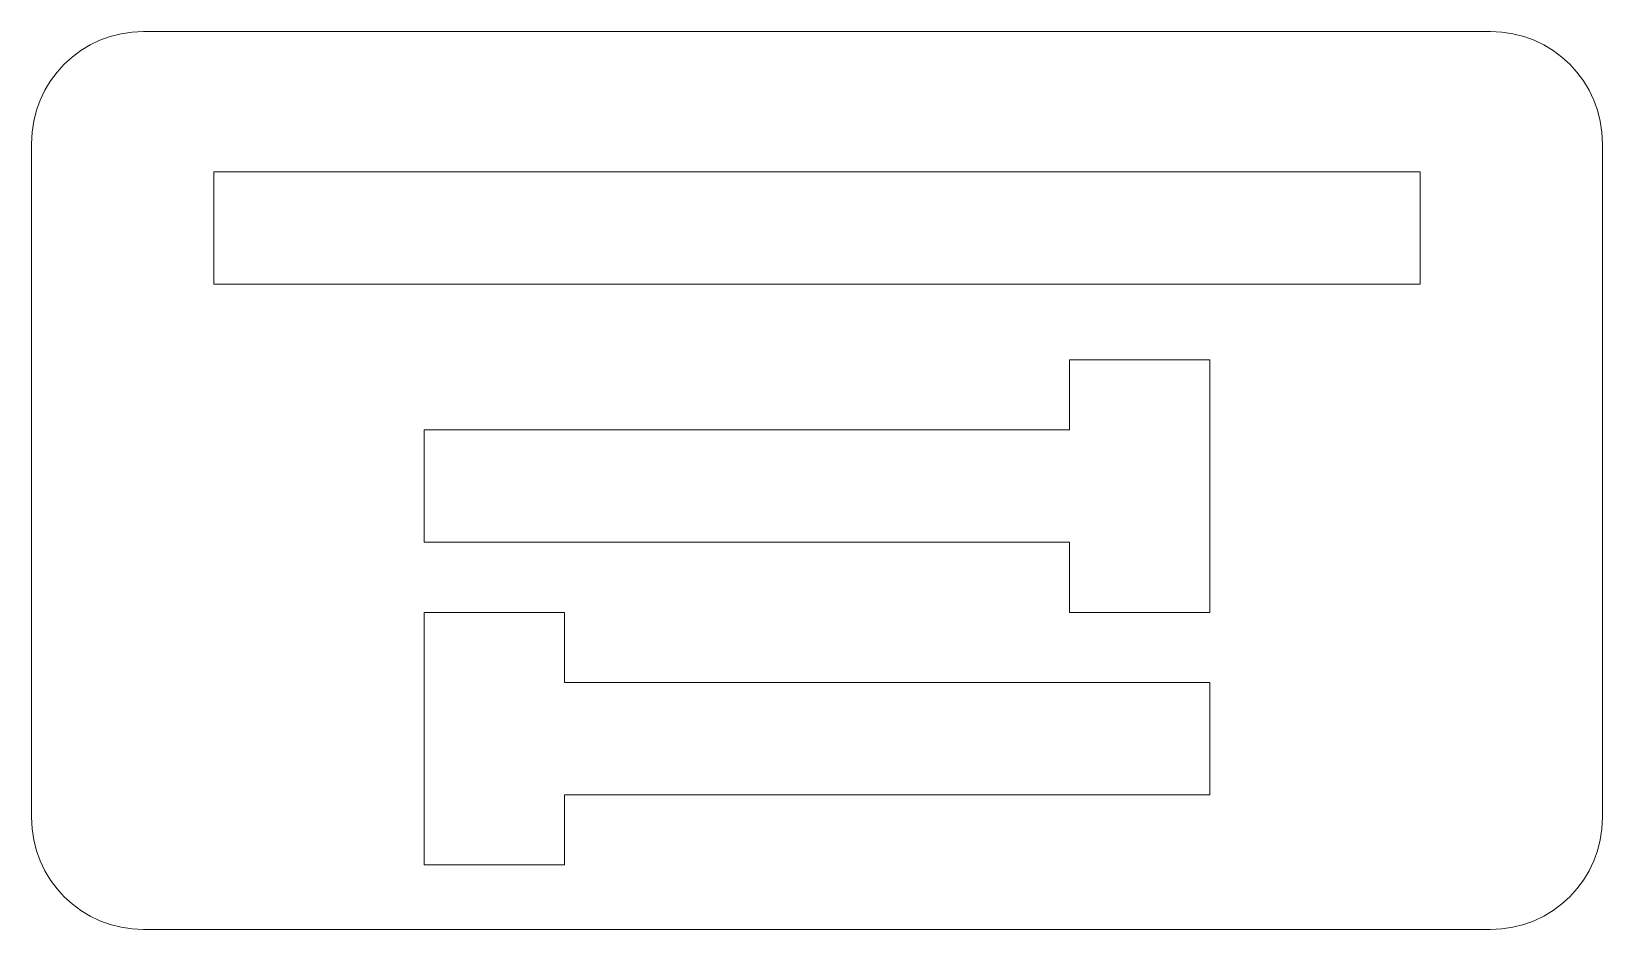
# Model space of a CAD drawing. Header units: millimetres. Extents: x 0 to 280, y 0 to 160.
import ezdxf

# ---------------------------------------------------------------- set-up
doc = ezdxf.new("R2010")
doc.units = ezdxf.units.MM

msp = doc.modelspace()

# ---------------------------------------------------------------- linework, layer by layer
at = {"color": 7, "linetype": 'Continuous', "lineweight": 15}
for p, q in [((260, 160), (20, 160)), ((0, 140), (0, 20)), ((280, 20), (280, 140)), ((32.5, 135), (32.5, 115)), ((247.5, 135), (32.5, 135)), ((247.5, 115), (247.5, 135)), ((32.5, 115), (247.5, 115)), ((185, 101.51), (185, 89.01)), ((210, 101.51), (185, 101.51)), ((210, 56.51), (210, 101.51)), ((70, 89.01), (70, 69.01)), ((185, 89.01), (70, 89.01)), ((70, 69.01), (185, 69.01)), ((185, 69.01), (185, 56.51)), ((95, 56.51), (70, 56.51)), ((70, 56.51), (70, 11.51)), ((95, 44.01), (95, 56.51)), ((185, 56.51), (210, 56.51)), ((210, 44.01), (95, 44.01)), ((210, 24.01), (210, 44.01)), ((95, 24.01), (210, 24.01)), ((95, 11.51), (95, 24.01)), ((70, 11.51), (95, 11.51)), ((20, 0), (260, 0))]:
    msp.add_line(p, q, dxfattribs=at)
for centre, start, end in [((20, 140), 90, 180), ((260, 140), 0, 90), ((20, 20), 180, 270), ((260, 20), 270, 0)]:
    msp.add_arc(centre, 20, start, end, dxfattribs=at)

doc.saveas('drawing.dxf')
